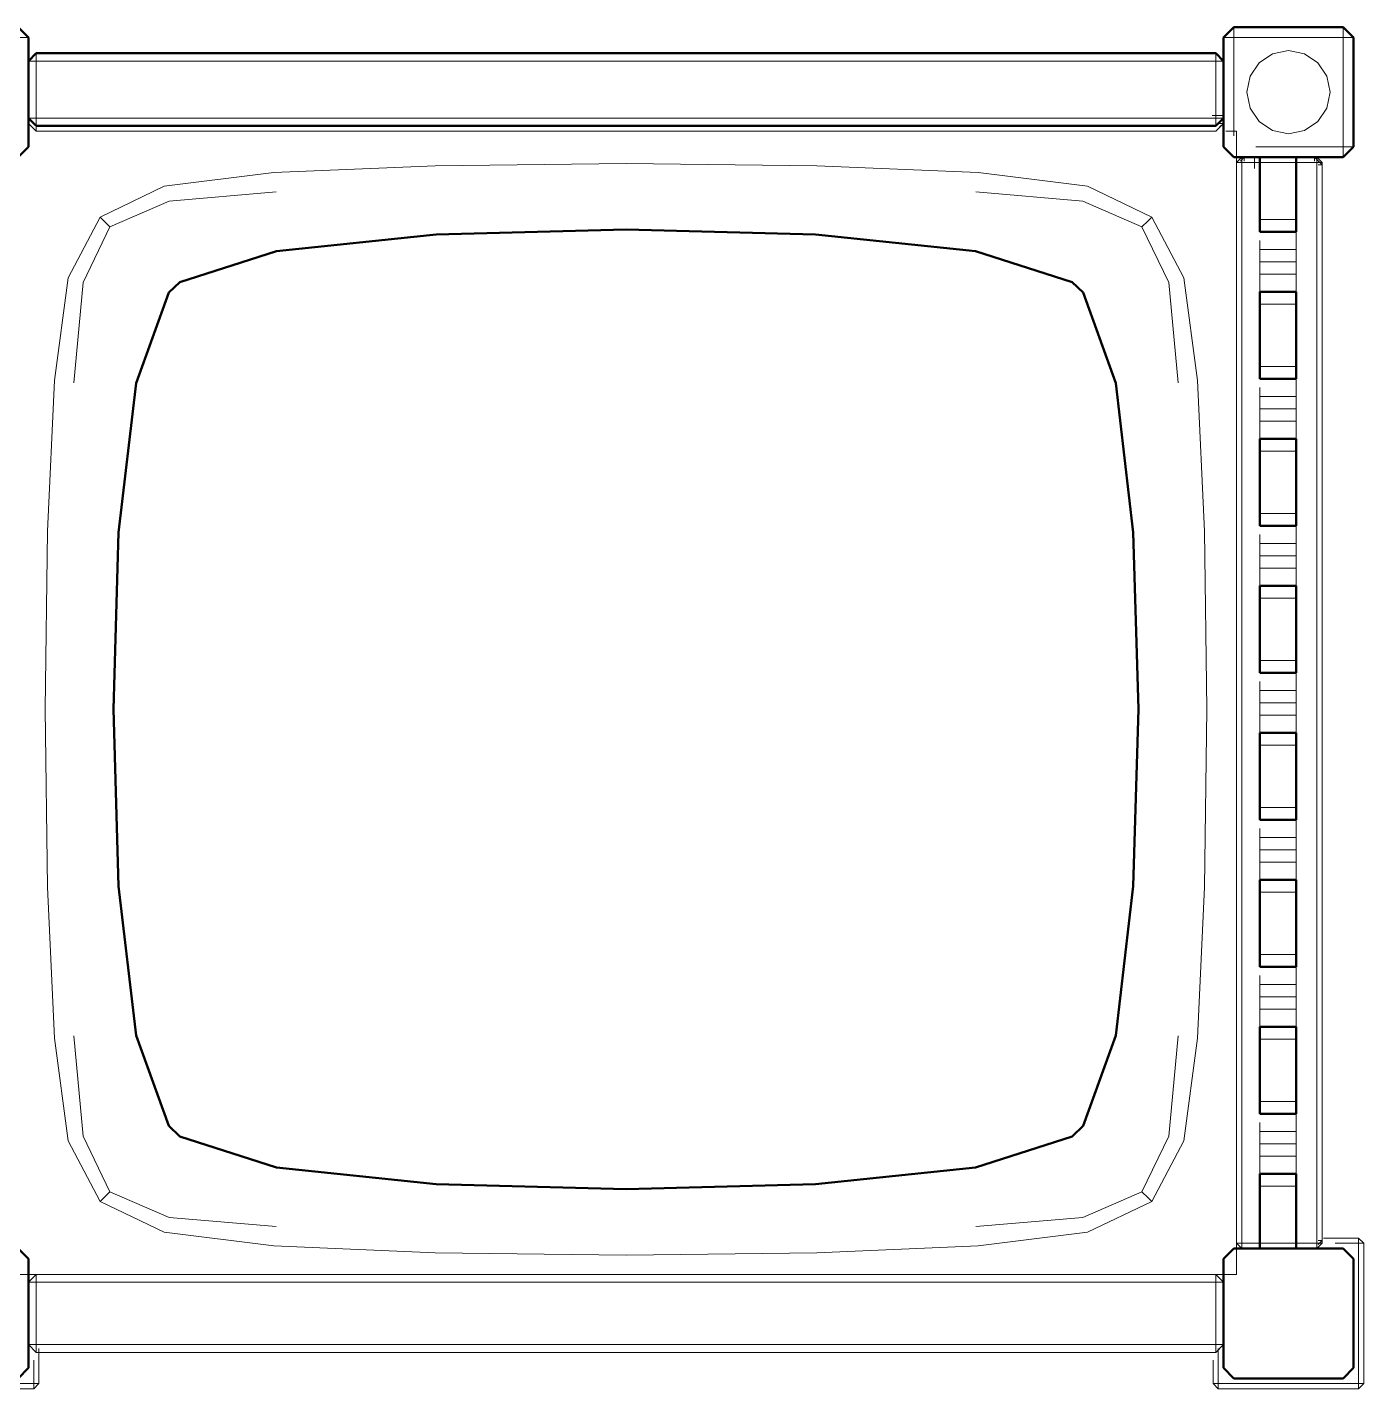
# Model space of a CAD drawing. Header units: metres. Extents: x 10 to 831, y 10 to 584.
# Drawn here: x 655.68 to 672.83, y 379.3 to 396.77 of the extents above; entities that cross this region are included whole.
import ezdxf

# ---------------------------------------------------------------- set-up
doc = ezdxf.new("R2010")
doc.units = ezdxf.units.M
doc.layers.add('CUT', color=7, linetype='Continuous', lineweight=50)
doc.layers.add('VIS', color=8, linetype='Continuous', lineweight=13)

msp = doc.modelspace()

# ---------------------------------------------------------------- linework, layer by layer
at = {"layer": 'CUT'}
for p, q in [((655.567, 396.767), (655.7, 396.633)), ((671.033, 396.633), (671.167, 396.767)), ((671.167, 396.767), (672.567, 396.767)), ((672.567, 396.767), (672.7, 396.633)), ((655.7, 396.633), (655.7, 395.233)), ((671.033, 395.233), (671.033, 396.633)), ((672.7, 396.633), (672.7, 395.233)), ((655.7, 396.333), (655.8, 396.433)), ((655.7, 395.6), (655.7, 396.333)), ((655.8, 396.433), (670.933, 396.433)), ((670.933, 396.433), (671.033, 396.333)), ((671.033, 396.333), (671.033, 395.6)), ((655.8, 395.5), (655.7, 395.6)), ((670.933, 395.5), (655.8, 395.5)), ((671.033, 395.6), (670.933, 395.5)), ((655.7, 395.233), (655.567, 395.1)), ((671.167, 395.1), (671.033, 395.233)), ((672.567, 395.1), (671.167, 395.1)), ((671.5, 394.651), (671.5, 395.1)), ((671.5, 395.1), (671.967, 395.1)), ((671.967, 395.1), (671.967, 394.651)), ((672.7, 395.233), (672.567, 395.1)), ((671.5, 394.301), (671.5, 394.651)), ((671.967, 394.651), (671.967, 394.301)), ((671.5, 394.252), (671.5, 394.301)), ((671.5, 394.158), (671.5, 394.252)), ((671.967, 394.301), (671.967, 394.252)), ((671.967, 394.252), (671.967, 394.158)), ((658.882, 393.895), (660.933, 394.107)), ((660.933, 394.107), (663.367, 394.172)), ((663.367, 394.172), (665.8, 394.107)), ((665.8, 394.107), (667.851, 393.895)), ((671.5, 394.142), (671.5, 394.158)), ((671.967, 394.142), (671.5, 394.142)), ((671.967, 394.158), (671.967, 394.142)), ((657.643, 393.496), (658.882, 393.895)), ((667.851, 393.895), (669.09, 393.496)), ((657.08, 392.201), (657.501, 393.362)), ((657.501, 393.362), (657.643, 393.496)), ((669.09, 393.496), (669.232, 393.362)), ((669.232, 393.362), (669.653, 392.201)), ((671.5, 393.356), (671.5, 393.372)), ((671.5, 393.372), (671.967, 393.372)), ((671.5, 392.991), (671.5, 393.356)), ((671.967, 393.372), (671.967, 393.356)), ((671.967, 393.356), (671.967, 392.991)), ((671.5, 392.637), (671.5, 392.991)), ((671.967, 392.991), (671.967, 392.637)), ((671.5, 392.273), (671.5, 392.637)), ((671.967, 392.637), (671.967, 392.273)), ((656.857, 390.286), (657.08, 392.201)), ((669.653, 392.201), (669.876, 390.286)), ((671.5, 392.256), (671.5, 392.273)), ((671.967, 392.256), (671.5, 392.256)), ((671.967, 392.273), (671.967, 392.256)), ((671.5, 391.47), (671.5, 391.487)), ((671.5, 391.487), (671.967, 391.487)), ((671.5, 391.106), (671.5, 391.47)), ((671.967, 391.487), (671.967, 391.47)), ((671.967, 391.47), (671.967, 391.106)), ((671.5, 390.751), (671.5, 391.106)), ((671.967, 391.106), (671.967, 390.751)), ((671.5, 390.387), (671.5, 390.751)), ((671.967, 390.751), (671.967, 390.387)), ((671.5, 390.37), (671.5, 390.387)), ((671.967, 390.387), (671.967, 390.37)), ((656.79, 388.017), (656.857, 390.286)), ((669.876, 390.286), (669.944, 388.017)), ((671.967, 390.37), (671.5, 390.37)), ((671.5, 389.584), (671.5, 389.601)), ((671.5, 389.601), (671.967, 389.601)), ((671.5, 389.22), (671.5, 389.584)), ((671.967, 389.601), (671.967, 389.584)), ((671.967, 389.584), (671.967, 389.22)), ((671.5, 388.866), (671.5, 389.22)), ((671.967, 389.22), (671.967, 388.866)), ((671.5, 388.501), (671.5, 388.866)), ((671.967, 388.866), (671.967, 388.501)), ((671.5, 388.485), (671.5, 388.501)), ((671.967, 388.485), (671.5, 388.485)), ((671.967, 388.501), (671.967, 388.485)), ((656.857, 385.747), (656.79, 388.017)), ((669.944, 388.017), (669.876, 385.747)), ((671.5, 387.699), (671.5, 387.715)), ((671.5, 387.715), (671.967, 387.715)), ((671.5, 387.334), (671.5, 387.699)), ((671.967, 387.715), (671.967, 387.699)), ((671.967, 387.699), (671.967, 387.334)), ((671.5, 386.98), (671.5, 387.334)), ((671.967, 387.334), (671.967, 386.98)), ((671.5, 386.616), (671.5, 386.98)), ((671.967, 386.98), (671.967, 386.616)), ((671.5, 386.599), (671.5, 386.616)), ((671.967, 386.599), (671.5, 386.599)), ((671.967, 386.616), (671.967, 386.599)), ((657.08, 383.832), (656.857, 385.747)), ((669.876, 385.747), (669.653, 383.832)), ((671.5, 385.813), (671.5, 385.83)), ((671.5, 385.83), (671.967, 385.83)), ((671.5, 385.449), (671.5, 385.813)), ((671.967, 385.83), (671.967, 385.813)), ((671.967, 385.813), (671.967, 385.449)), ((671.5, 385.094), (671.5, 385.449)), ((671.967, 385.449), (671.967, 385.094)), ((671.5, 384.73), (671.5, 385.094)), ((671.967, 385.094), (671.967, 384.73)), ((671.5, 384.713), (671.5, 384.73)), ((671.967, 384.713), (671.5, 384.713)), ((671.967, 384.73), (671.967, 384.713)), ((671.5, 383.927), (671.5, 383.944)), ((671.5, 383.944), (671.967, 383.944)), ((671.5, 383.563), (671.5, 383.927)), ((671.967, 383.944), (671.967, 383.927)), ((671.967, 383.927), (671.967, 383.563)), ((657.501, 382.671), (657.08, 383.832)), ((669.653, 383.832), (669.232, 382.671)), ((671.5, 383.209), (671.5, 383.563)), ((671.967, 383.563), (671.967, 383.209)), ((671.5, 382.844), (671.5, 383.209)), ((671.967, 383.209), (671.967, 382.844)), ((671.5, 382.828), (671.5, 382.844)), ((671.967, 382.828), (671.5, 382.828)), ((671.967, 382.844), (671.967, 382.828)), ((657.643, 382.538), (657.501, 382.671)), ((658.882, 382.138), (657.643, 382.538)), ((669.09, 382.538), (667.851, 382.138)), ((669.232, 382.671), (669.09, 382.538)), ((660.933, 381.926), (658.882, 382.138)), ((667.851, 382.138), (665.8, 381.926)), ((671.967, 382.058), (671.5, 382.058)), ((671.5, 382.058), (671.5, 382.042)), ((671.5, 382.042), (671.5, 381.948)), ((671.967, 382.042), (671.967, 382.058)), ((671.967, 381.948), (671.967, 382.042)), ((663.367, 381.862), (660.933, 381.926)), ((665.8, 381.926), (663.367, 381.862)), ((671.5, 381.948), (671.5, 381.899)), ((671.5, 381.899), (671.5, 381.549)), ((671.967, 381.899), (671.967, 381.948)), ((671.967, 381.549), (671.967, 381.899)), ((671.5, 381.549), (671.5, 381.1)), ((671.967, 381.1), (671.967, 381.549)), ((655.567, 381.1), (655.7, 380.967)), ((655.7, 380.967), (655.7, 379.567)), ((671.033, 380.967), (671.167, 381.1)), ((671.033, 379.567), (671.033, 380.967)), ((671.167, 381.1), (672.567, 381.1)), ((671.5, 381.1), (671.967, 381.1)), ((672.567, 381.1), (672.7, 380.967)), ((672.7, 380.967), (672.7, 379.567)), ((655.7, 379.567), (655.567, 379.433)), ((671.167, 379.433), (671.033, 379.567)), ((672.7, 379.567), (672.567, 379.433)), ((672.567, 379.433), (671.167, 379.433))]:
    msp.add_line(p, q, dxfattribs=at)
at = {"layer": 'VIS'}
for p, q in [((655.567, 396.767), (655.7, 396.633)), ((655.7, 396.633), (655.567, 396.767)), ((671.033, 396.633), (671.167, 396.767)), ((671.033, 396.633), (671.167, 396.767)), ((671.167, 396.767), (671.167, 396.633)), ((671.167, 396.767), (672.567, 396.767)), ((671.167, 396.767), (671.167, 396.767)), ((671.167, 396.767), (672.567, 396.767)), ((672.567, 396.767), (672.7, 396.633)), ((672.567, 396.633), (672.567, 396.767)), ((672.567, 396.767), (672.567, 396.767)), ((672.7, 396.633), (672.567, 396.767)), ((655.7, 396.633), (655.567, 396.633)), ((655.7, 396.633), (655.7, 396.213)), ((655.7, 396.633), (655.7, 396.633)), ((655.7, 396.633), (655.7, 395.233)), ((671.167, 396.633), (671.033, 396.633)), ((671.033, 395.513), (671.033, 396.633)), ((671.033, 396.633), (671.033, 396.633)), ((671.033, 395.233), (671.033, 396.633)), ((671.167, 396.633), (671.167, 395.373)), ((672.567, 396.633), (671.167, 396.633)), ((672.7, 396.633), (672.567, 396.633)), ((672.567, 395.233), (672.567, 396.633)), ((672.7, 396.633), (672.7, 395.233)), ((672.7, 396.633), (672.7, 396.633)), ((672.7, 396.633), (672.7, 395.233)), ((655.7, 396.333), (655.8, 396.433)), ((655.7, 396.333), (655.8, 396.433)), ((655.8, 396.333), (655.7, 396.333)), ((655.7, 395.6), (655.7, 396.333)), ((655.7, 396.333), (655.7, 396.333)), ((655.7, 395.6), (655.7, 396.333)), ((655.8, 396.433), (655.75, 396.383)), ((655.8, 396.333), (655.8, 396.433)), ((655.8, 396.433), (655.8, 396.383)), ((670.933, 396.433), (655.8, 396.433)), ((655.8, 396.433), (670.933, 396.433)), ((655.8, 396.433), (655.8, 396.433)), ((655.8, 396.433), (655.8, 396.333)), ((655.8, 396.433), (655.8, 396.433)), ((655.8, 396.433), (670.933, 396.433)), ((655.8, 396.433), (670.933, 396.433)), ((655.8, 396.333), (670.933, 396.333)), ((655.8, 395.8), (655.8, 396.333)), ((655.8, 396.333), (655.8, 395.6)), ((670.933, 396.333), (655.8, 396.333)), ((671.033, 396.333), (670.933, 396.433)), ((670.933, 396.433), (670.933, 396.333)), ((670.933, 396.433), (671.033, 396.333)), ((670.933, 396.433), (670.933, 396.433)), ((670.933, 396.433), (671.033, 396.333)), ((670.933, 396.333), (670.933, 396.433)), ((670.933, 396.433), (670.933, 396.433)), ((671.033, 396.333), (670.933, 396.433)), ((670.933, 396.333), (671.033, 396.333)), ((670.933, 396.333), (670.933, 395.667)), ((671.033, 396.333), (670.933, 396.333)), ((670.933, 395.6), (670.933, 396.333)), ((671.033, 396.333), (670.983, 396.333)), ((671.033, 395.533), (671.033, 396.333)), ((671.033, 396.333), (671.033, 395.533)), ((671.033, 396.333), (671.033, 396.333)), ((671.033, 396.333), (671.033, 396.333)), ((671.033, 396.333), (671.033, 395.6)), ((671.033, 396.333), (671.033, 395.6)), ((671.49, 396.31), (671.663, 396.426)), ((671.663, 396.426), (671.867, 396.467)), ((671.867, 396.467), (672.071, 396.426)), ((672.071, 396.426), (672.244, 396.31)), ((671.033, 396.233), (671.033, 396.233)), ((671.033, 396.233), (671.033, 395.633)), ((671.374, 396.137), (671.49, 396.31)), ((672.244, 396.31), (672.359, 396.137)), ((671.333, 395.933), (671.374, 396.137)), ((672.359, 396.137), (672.4, 395.933)), ((671.374, 395.729), (671.333, 395.933)), ((672.4, 395.933), (672.359, 395.729)), ((671.033, 395.633), (670.888, 395.633)), ((671.033, 395.633), (671.033, 395.633)), ((671.49, 395.556), (671.374, 395.729)), ((672.359, 395.729), (672.244, 395.556)), ((655.8, 395.5), (655.7, 395.6)), ((655.7, 395.6), (655.8, 395.6)), ((655.7, 395.6), (655.7, 395.6)), ((655.8, 395.5), (655.7, 395.6)), ((655.7, 395.533), (655.8, 395.433)), ((655.7, 395.533), (655.7, 395.533)), ((655.7, 395.513), (655.7, 395.373)), ((655.8, 395.6), (655.8, 395.5)), ((655.8, 395.6), (670.933, 395.6)), ((670.933, 395.5), (655.8, 395.5)), ((655.8, 395.5), (655.8, 395.5)), ((670.933, 395.5), (655.8, 395.5)), ((655.8, 395.433), (655.8, 395.483)), ((670.933, 395.6), (671.033, 395.6)), ((671.033, 395.6), (670.933, 395.5)), ((670.933, 395.5), (670.933, 395.6)), ((671.033, 395.6), (670.933, 395.5)), ((670.933, 395.433), (671.033, 395.533)), ((670.933, 395.5), (670.933, 395.5)), ((671.033, 395.533), (670.983, 395.533)), ((671.033, 395.533), (670.983, 395.483)), ((671.033, 395.6), (671.033, 395.6)), ((671.033, 395.533), (671.033, 395.533)), ((671.663, 395.441), (671.49, 395.556)), ((672.244, 395.556), (672.071, 395.441)), ((655.8, 395.433), (670.933, 395.433)), ((670.933, 395.433), (670.933, 395.433)), ((671.2, 395.433), (671.065, 395.433)), ((671.2, 395.167), (671.2, 395.433)), ((671.2, 395.433), (671.2, 395.033)), ((671.2, 395.433), (671.2, 395.433)), ((671.867, 395.4), (671.663, 395.441)), ((672.071, 395.441), (671.867, 395.4)), ((655.7, 395.233), (655.567, 395.1)), ((655.7, 395.233), (655.7, 395.233)), ((671.033, 395.233), (671.033, 395.233)), ((671.167, 395.1), (671.033, 395.233)), ((671.167, 395.1), (671.167, 395.1)), ((672.567, 395.1), (671.167, 395.1)), ((671.267, 395.1), (671.2, 395.033)), ((671.3, 395.1), (671.25, 395.05)), ((671.267, 395.1), (671.267, 395.067)), ((671.267, 395.033), (671.267, 395.1)), ((671.267, 395.1), (672.233, 395.1)), ((672.233, 395.1), (671.267, 395.1)), ((671.267, 395.1), (671.267, 395.1)), ((671.3, 395.1), (671.3, 395.05)), ((671.3, 395.1), (671.3, 395.1)), ((671.3, 395.1), (672.2, 395.1)), ((672.2, 395.1), (671.3, 395.1)), ((672.567, 395.1), (671.307, 395.1)), ((671.433, 395.1), (671.433, 394.954)), ((671.433, 395.1), (671.433, 395.1)), ((671.967, 395.1), (671.433, 395.1)), ((671.447, 395.233), (672.567, 395.233)), ((671.5, 395.1), (671.5, 395.1)), ((671.5, 395.1), (671.5, 394.427)), ((671.5, 395.1), (671.967, 395.1)), ((671.5, 395.1), (671.5, 394.651)), ((671.5, 395.1), (671.967, 395.1)), ((671.967, 395.1), (671.967, 395.1)), ((671.967, 381.1), (671.967, 395.1)), ((671.967, 395.1), (671.967, 395.1)), ((671.967, 394.651), (671.967, 395.1)), ((672.3, 395), (672.2, 395.1)), ((672.2, 395.1), (672.2, 395.05)), ((672.2, 395.1), (672.3, 395)), ((672.2, 395.1), (672.2, 395.1)), ((672.233, 395.1), (672.3, 395.033)), ((672.3, 395.033), (672.233, 395.1)), ((672.233, 395.1), (672.233, 395.033)), ((672.233, 395.1), (672.233, 395.1)), ((672.567, 395.233), (672.7, 395.233)), ((672.7, 395.233), (672.567, 395.1)), ((672.567, 395.1), (672.567, 395.233)), ((672.7, 395.233), (672.567, 395.1)), ((672.567, 395.1), (672.567, 395.1)), ((672.7, 395.233), (672.7, 395.233)), ((658.849, 394.901), (660.919, 394.989)), ((663.367, 395.019), (660.919, 394.989)), ((665.814, 394.989), (663.367, 395.019)), ((667.884, 394.901), (665.814, 394.989)), ((671.2, 395.033), (671.267, 395.033)), ((671.2, 395.033), (671.2, 381.167)), ((671.267, 395.033), (672.233, 395.033)), ((671.267, 381.167), (671.267, 395.033)), ((672.233, 395.033), (672.3, 395.033)), ((672.233, 395.033), (672.233, 381.167)), ((672.3, 395), (672.25, 395)), ((672.3, 395.033), (672.267, 395.033)), ((672.3, 395.033), (672.3, 381.167)), ((672.3, 381.167), (672.3, 395.033)), ((672.3, 395.033), (672.3, 395.033)), ((672.3, 395), (672.3, 381.2)), ((672.3, 395), (672.3, 395)), ((672.3, 381.2), (672.3, 395)), ((658.849, 394.901), (657.443, 394.726)), ((667.884, 394.901), (669.29, 394.726)), ((656.621, 394.331), (657.443, 394.726)), ((658.878, 394.654), (657.505, 394.535)), ((667.855, 394.654), (669.228, 394.535)), ((670.112, 394.331), (669.29, 394.726)), ((671.5, 394.301), (671.5, 394.651)), ((671.967, 394.651), (671.967, 394.301)), ((657.505, 394.535), (656.746, 394.208)), ((669.987, 394.208), (669.228, 394.535)), ((656.209, 393.553), (656.621, 394.331)), ((656.621, 394.331), (656.633, 394.319)), ((656.668, 394.284), (656.633, 394.319)), ((656.668, 394.284), (656.746, 394.208)), ((670.065, 394.284), (669.987, 394.208)), ((670.065, 394.284), (670.1, 394.319)), ((670.1, 394.319), (670.112, 394.331)), ((670.112, 394.331), (670.106, 394.325)), ((670.524, 393.553), (670.112, 394.331)), ((671.5, 394.301), (671.5, 394.142)), ((671.967, 394.301), (671.5, 394.301)), ((671.5, 394.252), (671.5, 394.301)), ((671.5, 394.252), (671.5, 394.158)), ((671.967, 394.301), (671.967, 394.142)), ((671.967, 394.142), (671.967, 394.301)), ((671.967, 394.252), (671.967, 394.301)), ((671.967, 394.158), (671.967, 394.252)), ((656.746, 394.208), (656.403, 393.492)), ((658.882, 393.895), (660.933, 394.107)), ((660.933, 394.107), (663.367, 394.172)), ((663.367, 394.172), (665.8, 394.107)), ((665.8, 394.107), (667.851, 393.895)), ((670.33, 393.492), (669.987, 394.208)), ((671.5, 394.142), (671.5, 394.158)), ((671.967, 394.142), (671.5, 394.142)), ((671.5, 394.142), (671.5, 394.142)), ((671.5, 394.142), (671.967, 394.142)), ((671.967, 394.142), (671.733, 394.142)), ((671.967, 394.142), (671.733, 394.142)), ((671.967, 394.142), (671.967, 394.158)), ((671.967, 394.142), (671.967, 394.142)), ((671.967, 394.142), (671.967, 393.916)), ((671.967, 394.142), (671.967, 394.142)), ((658.882, 393.895), (657.643, 393.496)), ((669.09, 393.496), (667.851, 393.895)), ((671.5, 393.916), (671.5, 394.029)), ((671.5, 393.757), (671.5, 393.916)), ((671.967, 393.916), (671.5, 393.916)), ((671.967, 393.916), (671.967, 393.757)), ((671.5, 393.598), (671.5, 393.757)), ((671.5, 393.757), (671.967, 393.757)), ((671.967, 393.757), (671.967, 393.598)), ((656.032, 392.234), (656.209, 393.553)), ((670.701, 392.234), (670.524, 393.553)), ((671.5, 393.372), (671.5, 393.598)), ((671.967, 393.598), (671.5, 393.598)), ((671.967, 393.598), (671.967, 393.372)), ((656.282, 392.205), (656.403, 393.492)), ((657.501, 393.362), (657.08, 392.201)), ((657.643, 393.496), (657.501, 393.362)), ((669.232, 393.362), (669.09, 393.496)), ((669.653, 392.201), (669.232, 393.362)), ((670.451, 392.205), (670.33, 393.492)), ((671.5, 393.213), (671.5, 393.372)), ((671.5, 393.372), (671.5, 393.372)), ((671.5, 393.372), (671.5, 393.372)), ((671.5, 393.372), (671.5, 393.213)), ((671.967, 393.372), (671.5, 393.372)), ((671.967, 393.372), (671.5, 393.372)), ((671.967, 393.372), (671.5, 393.372)), ((671.5, 393.372), (671.5, 393.356)), ((671.5, 393.372), (671.967, 393.372)), ((671.5, 392.991), (671.5, 393.356)), ((671.967, 393.372), (671.967, 393.372)), ((671.967, 393.372), (671.967, 393.213)), ((671.967, 393.213), (671.967, 393.372)), ((671.967, 393.372), (671.967, 393.372)), ((671.967, 393.372), (671.967, 393.356)), ((671.967, 392.991), (671.967, 393.356)), ((671.967, 393.213), (671.5, 393.213)), ((671.5, 392.637), (671.5, 392.991)), ((671.5, 392.946), (671.5, 392.542)), ((671.967, 392.991), (671.967, 392.637)), ((671.5, 392.273), (671.5, 392.637)), ((671.967, 392.273), (671.967, 392.637)), ((671.5, 392.415), (671.5, 392.256)), ((671.967, 392.415), (671.5, 392.415)), ((671.967, 392.415), (671.967, 392.256)), ((671.967, 392.256), (671.967, 392.415)), ((656.032, 392.234), (655.944, 390.3)), ((656.857, 390.286), (657.08, 392.201)), ((669.653, 392.201), (669.876, 390.286)), ((670.701, 392.234), (670.789, 390.3)), ((671.5, 392.256), (671.5, 392.273)), ((671.967, 392.256), (671.5, 392.256)), ((671.5, 392.256), (671.5, 392.256)), ((671.5, 392.256), (671.967, 392.256)), ((671.5, 392.031), (671.5, 392.143)), ((671.967, 392.256), (671.733, 392.256)), ((671.967, 392.256), (671.733, 392.256)), ((671.967, 392.256), (671.967, 392.273)), ((671.967, 392.256), (671.967, 392.256)), ((671.967, 392.256), (671.967, 392.031)), ((671.967, 392.256), (671.967, 392.256)), ((671.5, 391.871), (671.5, 392.031)), ((671.967, 392.031), (671.5, 392.031)), ((671.967, 392.031), (671.967, 391.871)), ((671.5, 391.712), (671.5, 391.871)), ((671.5, 391.871), (671.967, 391.871)), ((671.967, 391.871), (671.967, 391.712)), ((671.5, 391.487), (671.5, 391.712)), ((671.967, 391.712), (671.5, 391.712)), ((671.967, 391.712), (671.967, 391.487)), ((671.5, 391.327), (671.5, 391.487)), ((671.5, 391.487), (671.5, 391.487)), ((671.5, 391.487), (671.5, 391.487)), ((671.5, 391.487), (671.5, 391.327)), ((671.967, 391.487), (671.5, 391.487)), ((671.967, 391.487), (671.5, 391.487)), ((671.967, 391.487), (671.5, 391.487)), ((671.5, 391.487), (671.5, 391.47)), ((671.5, 391.487), (671.967, 391.487)), ((671.5, 391.106), (671.5, 391.47)), ((671.967, 391.487), (671.967, 391.487)), ((671.967, 391.487), (671.967, 391.327)), ((671.967, 391.327), (671.967, 391.487)), ((671.967, 391.487), (671.967, 391.487)), ((671.967, 391.487), (671.967, 391.47)), ((671.967, 391.106), (671.967, 391.47)), ((671.967, 391.327), (671.5, 391.327)), ((671.5, 390.751), (671.5, 391.106)), ((671.967, 391.106), (671.967, 390.751)), ((671.5, 391.062), (671.5, 390.658)), ((671.5, 390.387), (671.5, 390.751)), ((671.967, 390.387), (671.967, 390.751)), ((671.5, 390.53), (671.5, 390.37)), ((671.967, 390.53), (671.5, 390.53)), ((671.5, 390.37), (671.5, 390.387)), ((671.967, 390.53), (671.967, 390.37)), ((671.967, 390.37), (671.967, 390.53)), ((671.967, 390.37), (671.967, 390.387)), ((655.944, 390.3), (655.914, 388.017)), ((656.79, 388.017), (656.857, 390.286)), ((669.876, 390.286), (669.944, 388.017)), ((670.819, 388.017), (670.789, 390.3)), ((671.967, 390.37), (671.5, 390.37)), ((671.5, 390.37), (671.5, 390.37)), ((671.5, 390.37), (671.967, 390.37)), ((671.5, 390.145), (671.5, 390.258)), ((671.967, 390.37), (671.733, 390.37)), ((671.967, 390.37), (671.733, 390.37)), ((671.967, 390.37), (671.967, 390.37)), ((671.967, 390.37), (671.967, 390.145)), ((671.967, 390.37), (671.967, 390.37)), ((671.5, 389.986), (671.5, 390.145)), ((671.967, 390.145), (671.5, 390.145)), ((671.967, 390.145), (671.967, 389.986)), ((671.5, 389.826), (671.5, 389.986)), ((671.5, 389.986), (671.967, 389.986)), ((671.967, 389.986), (671.967, 389.826)), ((671.5, 389.601), (671.5, 389.826)), ((671.967, 389.826), (671.5, 389.826)), ((671.967, 389.826), (671.967, 389.601)), ((671.5, 389.442), (671.5, 389.601)), ((671.5, 389.601), (671.5, 389.601)), ((671.5, 389.601), (671.5, 389.601)), ((671.5, 389.601), (671.5, 389.442)), ((671.967, 389.601), (671.5, 389.601)), ((671.967, 389.601), (671.5, 389.601)), ((671.967, 389.601), (671.5, 389.601)), ((671.5, 389.601), (671.5, 389.584)), ((671.5, 389.601), (671.967, 389.601)), ((671.5, 389.22), (671.5, 389.584)), ((671.967, 389.601), (671.967, 389.601)), ((671.967, 389.601), (671.967, 389.442)), ((671.967, 389.442), (671.967, 389.601)), ((671.967, 389.601), (671.967, 389.601)), ((671.967, 389.601), (671.967, 389.584)), ((671.967, 389.22), (671.967, 389.584)), ((671.967, 389.442), (671.5, 389.442)), ((671.5, 388.866), (671.5, 389.22)), ((671.5, 389.177), (671.5, 388.773)), ((671.967, 389.22), (671.967, 388.866)), ((671.5, 388.501), (671.5, 388.866)), ((671.967, 388.501), (671.967, 388.866)), ((671.5, 388.644), (671.5, 388.485)), ((671.967, 388.644), (671.5, 388.644)), ((671.967, 388.644), (671.967, 388.485)), ((671.967, 388.485), (671.967, 388.644)), ((671.5, 388.485), (671.5, 388.501)), ((671.967, 388.485), (671.5, 388.485)), ((671.5, 388.485), (671.5, 388.485)), ((671.5, 388.485), (671.967, 388.485)), ((671.967, 388.485), (671.733, 388.485)), ((671.967, 388.485), (671.733, 388.485)), ((671.967, 388.485), (671.967, 388.501)), ((671.967, 388.485), (671.967, 388.485)), ((671.967, 388.485), (671.967, 388.259)), ((671.967, 388.485), (671.967, 388.485)), ((671.5, 388.259), (671.5, 388.372)), ((671.5, 388.1), (671.5, 388.259)), ((671.967, 388.259), (671.5, 388.259)), ((671.967, 388.259), (671.967, 388.1)), ((655.914, 388.017), (655.944, 385.733)), ((656.857, 385.747), (656.79, 388.017)), ((669.944, 388.017), (669.876, 385.747)), ((670.789, 385.733), (670.819, 388.017)), ((671.5, 387.941), (671.5, 388.1)), ((671.967, 388.1), (671.5, 388.1)), ((671.5, 387.715), (671.5, 387.941)), ((671.967, 387.941), (671.5, 387.941)), ((671.967, 388.1), (671.967, 387.941)), ((671.967, 387.941), (671.967, 387.715)), ((671.5, 387.556), (671.5, 387.715)), ((671.5, 387.715), (671.5, 387.715)), ((671.5, 387.715), (671.5, 387.715)), ((671.5, 387.715), (671.5, 387.556)), ((671.5, 387.715), (671.967, 387.715)), ((671.967, 387.715), (671.5, 387.715)), ((671.967, 387.715), (671.5, 387.715)), ((671.5, 387.715), (671.5, 387.699)), ((671.5, 387.715), (671.967, 387.715)), ((671.5, 387.334), (671.5, 387.699)), ((671.967, 387.715), (671.967, 387.715)), ((671.967, 387.715), (671.967, 387.556)), ((671.967, 387.556), (671.967, 387.715)), ((671.967, 387.715), (671.967, 387.715)), ((671.967, 387.715), (671.967, 387.699)), ((671.967, 387.334), (671.967, 387.699)), ((671.967, 387.556), (671.5, 387.556)), ((671.5, 386.98), (671.5, 387.334)), ((671.5, 387.292), (671.5, 386.888)), ((671.967, 387.334), (671.967, 386.98)), ((671.5, 386.616), (671.5, 386.98)), ((671.967, 386.616), (671.967, 386.98)), ((671.5, 386.758), (671.5, 386.599)), ((671.967, 386.758), (671.5, 386.758)), ((671.967, 386.758), (671.967, 386.599)), ((671.967, 386.599), (671.967, 386.758)), ((671.5, 386.599), (671.5, 386.616)), ((671.967, 386.599), (671.5, 386.599)), ((671.5, 386.599), (671.5, 386.599)), ((671.5, 386.599), (671.967, 386.599)), ((671.967, 386.599), (671.733, 386.599)), ((671.967, 386.599), (671.733, 386.599)), ((671.967, 386.599), (671.967, 386.616)), ((671.967, 386.599), (671.967, 386.599)), ((671.967, 386.599), (671.967, 386.374)), ((671.967, 386.599), (671.967, 386.599)), ((671.5, 386.374), (671.5, 386.486)), ((671.5, 386.214), (671.5, 386.374)), ((671.967, 386.374), (671.5, 386.374)), ((671.967, 386.374), (671.967, 386.214)), ((671.5, 386.055), (671.5, 386.214)), ((671.5, 386.214), (671.967, 386.214)), ((671.967, 386.214), (671.967, 386.055)), ((671.5, 385.83), (671.5, 386.055)), ((671.967, 386.055), (671.5, 386.055)), ((671.967, 386.055), (671.967, 385.83)), ((656.032, 383.799), (655.944, 385.733)), ((657.08, 383.832), (656.857, 385.747)), ((669.876, 385.747), (669.653, 383.832)), ((670.701, 383.799), (670.789, 385.733)), ((671.5, 385.67), (671.5, 385.83)), ((671.5, 385.83), (671.5, 385.83)), ((671.5, 385.83), (671.5, 385.83)), ((671.5, 385.83), (671.5, 385.67)), ((671.967, 385.83), (671.5, 385.83)), ((671.967, 385.83), (671.5, 385.83)), ((671.967, 385.83), (671.5, 385.83)), ((671.5, 385.83), (671.5, 385.813)), ((671.5, 385.83), (671.967, 385.83)), ((671.5, 385.449), (671.5, 385.813)), ((671.967, 385.67), (671.5, 385.67)), ((671.967, 385.83), (671.967, 385.83)), ((671.967, 385.83), (671.967, 385.67)), ((671.967, 385.67), (671.967, 385.83)), ((671.967, 385.83), (671.967, 385.83)), ((671.967, 385.83), (671.967, 385.813)), ((671.967, 385.449), (671.967, 385.813)), ((671.5, 385.094), (671.5, 385.449)), ((671.5, 385.408), (671.5, 385.004)), ((671.967, 385.449), (671.967, 385.094)), ((671.5, 384.73), (671.5, 385.094)), ((671.967, 384.73), (671.967, 385.094)), ((671.5, 384.873), (671.5, 384.713)), ((671.967, 384.873), (671.5, 384.873)), ((671.967, 384.873), (671.967, 384.713)), ((671.967, 384.713), (671.967, 384.873)), ((671.5, 384.713), (671.5, 384.73)), ((671.967, 384.713), (671.5, 384.713)), ((671.5, 384.713), (671.5, 384.713)), ((671.5, 384.713), (671.967, 384.713)), ((671.967, 384.713), (671.733, 384.713)), ((671.967, 384.713), (671.733, 384.713)), ((671.967, 384.713), (671.967, 384.73)), ((671.967, 384.713), (671.967, 384.713)), ((671.967, 384.713), (671.967, 384.488)), ((671.967, 384.713), (671.967, 384.713)), ((671.5, 384.488), (671.5, 384.601)), ((671.5, 384.329), (671.5, 384.488)), ((671.967, 384.488), (671.5, 384.488)), ((671.967, 384.488), (671.967, 384.329)), ((671.5, 384.169), (671.5, 384.329)), ((671.5, 384.329), (671.967, 384.329)), ((671.967, 384.329), (671.967, 384.169)), ((671.5, 383.944), (671.5, 384.169)), ((671.967, 384.169), (671.5, 384.169)), ((671.967, 384.169), (671.967, 383.944)), ((671.5, 383.785), (671.5, 383.944)), ((671.5, 383.944), (671.5, 383.944)), ((671.5, 383.944), (671.5, 383.944)), ((671.5, 383.944), (671.5, 383.785)), ((671.967, 383.944), (671.5, 383.944)), ((671.967, 383.944), (671.5, 383.944)), ((671.967, 383.944), (671.5, 383.944)), ((671.5, 383.944), (671.5, 383.927)), ((671.5, 383.944), (671.967, 383.944)), ((671.5, 383.563), (671.5, 383.927)), ((671.967, 383.944), (671.967, 383.944)), ((671.967, 383.944), (671.967, 383.785)), ((671.967, 383.785), (671.967, 383.944)), ((671.967, 383.944), (671.967, 383.944)), ((671.967, 383.944), (671.967, 383.927)), ((671.967, 383.563), (671.967, 383.927)), ((656.032, 383.799), (656.209, 382.48)), ((656.282, 383.828), (656.403, 382.541)), ((657.08, 383.832), (657.501, 382.671)), ((669.232, 382.671), (669.653, 383.832)), ((670.451, 383.828), (670.33, 382.541)), ((670.701, 383.799), (670.524, 382.48)), ((671.967, 383.785), (671.5, 383.785)), ((671.5, 383.209), (671.5, 383.563)), ((671.5, 383.523), (671.5, 383.119)), ((671.967, 383.563), (671.967, 383.209)), ((671.5, 382.844), (671.5, 383.209)), ((671.967, 382.844), (671.967, 383.209)), ((671.5, 382.987), (671.5, 382.828)), ((671.967, 382.987), (671.5, 382.987)), ((671.967, 382.987), (671.967, 382.828)), ((671.967, 382.828), (671.967, 382.987)), ((671.5, 382.828), (671.5, 382.844)), ((671.967, 382.828), (671.5, 382.828)), ((671.5, 382.828), (671.5, 382.828)), ((671.5, 382.828), (671.967, 382.828)), ((671.5, 382.602), (671.5, 382.715)), ((671.967, 382.828), (671.733, 382.828)), ((671.967, 382.828), (671.733, 382.828)), ((671.967, 382.828), (671.967, 382.844)), ((671.967, 382.828), (671.967, 382.828)), ((671.967, 382.828), (671.967, 382.602)), ((671.967, 382.828), (671.967, 382.828)), ((656.403, 382.541), (656.746, 381.826)), ((657.501, 382.671), (657.643, 382.538)), ((657.643, 382.538), (658.882, 382.138)), ((667.851, 382.138), (669.09, 382.538)), ((669.09, 382.538), (669.232, 382.671)), ((669.987, 381.826), (670.33, 382.541)), ((671.5, 382.443), (671.5, 382.602)), ((671.967, 382.602), (671.5, 382.602)), ((671.967, 382.602), (671.967, 382.443)), ((656.621, 381.702), (656.209, 382.48)), ((670.524, 382.48), (670.112, 381.702)), ((671.5, 382.284), (671.5, 382.443)), ((671.5, 382.443), (671.967, 382.443)), ((671.967, 382.443), (671.967, 382.284)), ((671.5, 382.058), (671.5, 382.284)), ((671.967, 382.284), (671.5, 382.284)), ((671.967, 382.284), (671.967, 382.058)), ((660.933, 381.926), (658.882, 382.138)), ((667.851, 382.138), (665.8, 381.926)), ((671.5, 381.899), (671.5, 382.058)), ((671.5, 382.058), (671.5, 382.058)), ((671.5, 382.058), (671.5, 382.058)), ((671.5, 382.058), (671.5, 381.899)), ((671.967, 382.058), (671.5, 382.058)), ((671.967, 382.058), (671.5, 382.058)), ((671.967, 382.058), (671.5, 382.058)), ((671.5, 382.058), (671.5, 382.042)), ((671.5, 382.058), (671.967, 382.058)), ((671.5, 382.042), (671.5, 381.948)), ((671.967, 382.058), (671.967, 382.058)), ((671.967, 382.058), (671.967, 381.899)), ((671.967, 381.899), (671.967, 382.058)), ((671.967, 382.058), (671.967, 382.058)), ((671.967, 382.058), (671.967, 382.042)), ((671.967, 382.042), (671.967, 381.948)), ((656.668, 381.749), (656.746, 381.826)), ((656.746, 381.826), (657.505, 381.499)), ((663.367, 381.862), (660.933, 381.926)), ((665.8, 381.926), (663.367, 381.862)), ((669.228, 381.499), (669.987, 381.826)), ((670.065, 381.749), (669.987, 381.826)), ((671.5, 381.948), (671.5, 381.899)), ((671.967, 381.899), (671.5, 381.899)), ((671.5, 381.549), (671.5, 381.899)), ((671.967, 381.948), (671.967, 381.899)), ((671.967, 381.549), (671.967, 381.899)), ((656.621, 381.702), (656.633, 381.714)), ((657.443, 381.307), (656.621, 381.702)), ((656.668, 381.749), (656.633, 381.714)), ((670.112, 381.702), (669.29, 381.307)), ((670.065, 381.749), (670.1, 381.714)), ((670.112, 381.702), (670.1, 381.714)), ((658.878, 381.38), (657.505, 381.499)), ((667.855, 381.38), (669.228, 381.499)), ((671.5, 381.638), (671.5, 381.1)), ((671.5, 381.549), (671.5, 381.1)), ((671.967, 381.549), (671.967, 381.1)), ((658.849, 381.132), (657.443, 381.307)), ((667.884, 381.132), (669.29, 381.307)), ((658.849, 381.132), (660.919, 381.044)), ((667.884, 381.132), (665.814, 381.044)), ((671.2, 380.767), (671.2, 381.167)), ((671.267, 381.167), (671.2, 381.167)), ((671.2, 381.167), (671.267, 381.1)), ((671.2, 381.167), (671.2, 381.167)), ((671.267, 381.1), (671.267, 381.167)), ((672.233, 381.167), (671.267, 381.167)), ((672.233, 381.1), (672.3, 381.167)), ((672.3, 381.167), (672.233, 381.167)), ((672.233, 381.167), (672.233, 381.1)), ((672.3, 381.2), (672.25, 381.2)), ((672.3, 381.2), (672.25, 381.15)), ((672.3, 381.167), (672.267, 381.133)), ((672.3, 381.2), (672.3, 381.2)), ((672.3, 381.167), (672.3, 381.167)), ((672.767, 381.233), (672.317, 381.233)), ((672.467, 381.233), (672.767, 381.233)), ((672.467, 381.167), (672.767, 381.167)), ((672.833, 381.167), (672.767, 381.233)), ((672.767, 381.233), (672.767, 381.167)), ((672.767, 381.233), (672.833, 381.167)), ((672.767, 381.233), (672.767, 381.233)), ((672.767, 381.167), (672.833, 381.167)), ((672.767, 381.167), (672.767, 379.367)), ((672.833, 381.167), (672.8, 381.167)), ((672.833, 381.167), (672.833, 381.167)), ((672.833, 381.167), (672.833, 379.367)), ((672.833, 379.367), (672.833, 381.167)), ((655.7, 380.967), (655.567, 381.1)), ((655.7, 380.967), (655.7, 380.967)), ((655.7, 380.967), (655.7, 379.567)), ((660.919, 381.044), (663.367, 381.014)), ((663.367, 381.014), (665.814, 381.044)), ((671.033, 380.967), (671.167, 381.1)), ((671.033, 380.967), (671.033, 380.967)), ((671.033, 379.567), (671.033, 380.967)), ((671.167, 381.1), (671.167, 381.1)), ((671.167, 381.1), (672.567, 381.1)), ((671.2, 381.033), (671.2, 380.767)), ((671.267, 381.1), (671.428, 381.1)), ((671.967, 381.1), (671.5, 381.1)), ((671.5, 381.1), (671.5, 381.1)), ((671.5, 381.1), (671.967, 381.1)), ((671.967, 381.1), (671.967, 381.1)), ((672.233, 381.1), (672.233, 381.1)), ((672.567, 381.1), (672.567, 381.1)), ((672.7, 380.967), (672.567, 381.1)), ((672.7, 380.967), (672.7, 380.967)), ((672.7, 380.967), (672.7, 379.567)), ((655.533, 380.767), (671.2, 380.767)), ((655.8, 380.767), (655.7, 380.667)), ((655.7, 380.667), (655.8, 380.667)), ((655.7, 380.667), (655.7, 379.867)), ((655.8, 380.667), (655.8, 380.767)), ((655.8, 380.767), (655.8, 380.767)), ((670.933, 380.767), (655.8, 380.767)), ((655.8, 380.667), (670.933, 380.667)), ((655.8, 379.867), (655.8, 380.667)), ((671.033, 380.667), (670.933, 380.767)), ((670.933, 380.767), (670.933, 380.667)), ((670.933, 380.667), (671.033, 380.667)), ((670.933, 380.667), (670.933, 379.867)), ((671.033, 380.667), (670.983, 380.667)), ((671.033, 380.667), (671.033, 380.667)), ((671.033, 379.867), (671.033, 380.667)), ((671.033, 380.667), (671.033, 379.867)), ((671.2, 380.767), (671.065, 380.767)), ((671.2, 380.767), (671.2, 380.767)), ((671.033, 380.567), (671.033, 380.567)), ((671.033, 379.967), (671.033, 379.967)), ((655.8, 379.867), (655.7, 379.867)), ((655.7, 379.867), (655.8, 379.767)), ((655.7, 379.867), (655.7, 379.867)), ((655.8, 379.767), (655.8, 379.867)), ((670.933, 379.867), (655.8, 379.867)), ((655.8, 379.767), (670.933, 379.767)), ((655.833, 379.367), (655.833, 379.817)), ((670.933, 379.767), (671.033, 379.867)), ((671.033, 379.867), (670.933, 379.867)), ((670.933, 379.867), (670.933, 379.767)), ((670.933, 379.767), (670.933, 379.767)), ((670.967, 379.367), (670.967, 379.817)), ((671.033, 379.867), (670.983, 379.817)), ((671.033, 379.867), (671.033, 379.867)), ((655.7, 379.567), (655.567, 379.433)), ((655.7, 379.567), (655.7, 379.567)), ((655.767, 379.667), (655.767, 379.367)), ((655.833, 379.667), (655.833, 379.367)), ((670.9, 379.667), (670.9, 379.367)), ((671.033, 379.567), (671.033, 379.567)), ((671.167, 379.433), (671.033, 379.567)), ((672.7, 379.567), (672.567, 379.433)), ((672.7, 379.567), (672.7, 379.567)), ((671.167, 379.433), (671.167, 379.433)), ((672.567, 379.433), (671.167, 379.433)), ((672.567, 379.433), (672.567, 379.433)), ((655.767, 379.367), (653.967, 379.367)), ((653.967, 379.3), (655.767, 379.3)), ((655.767, 379.3), (655.833, 379.367)), ((655.833, 379.367), (655.767, 379.367)), ((655.767, 379.367), (655.767, 379.3)), ((655.767, 379.3), (655.767, 379.3)), ((655.833, 379.367), (655.8, 379.333)), ((655.833, 379.367), (655.833, 379.367)), ((670.967, 379.367), (670.9, 379.367)), ((670.9, 379.367), (670.967, 379.3)), ((670.9, 379.367), (670.9, 379.367)), ((670.967, 379.3), (670.967, 379.367)), ((672.767, 379.367), (670.967, 379.367)), ((670.967, 379.3), (672.767, 379.3)), ((672.767, 379.3), (672.833, 379.367)), ((672.833, 379.367), (672.767, 379.367)), ((672.767, 379.367), (672.767, 379.3)), ((672.767, 379.3), (672.767, 379.3)), ((672.833, 379.367), (672.8, 379.333)), ((672.833, 379.367), (672.833, 379.367))]:
    msp.add_line(p, q, dxfattribs=at)

doc.saveas('drawing.dxf')
